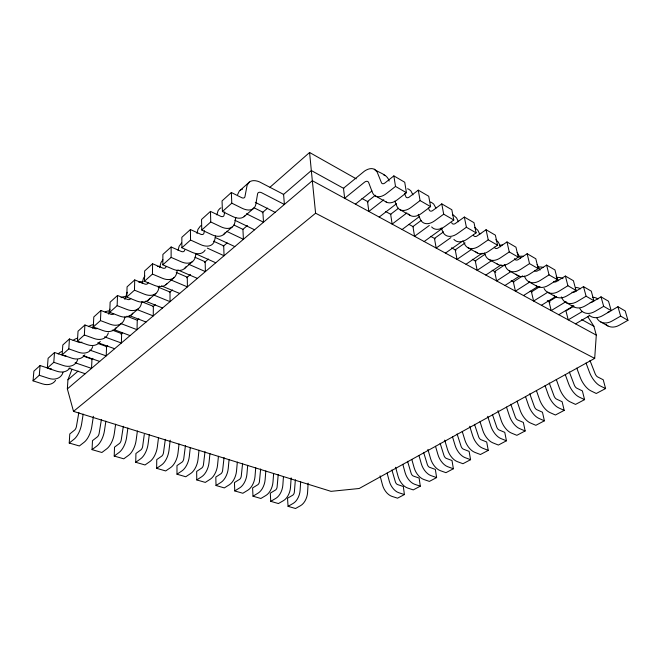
<?xml version="1.0" encoding="UTF-8"?>
<svg xmlns="http://www.w3.org/2000/svg" width="661" height="661" viewBox="0 0 661 661"><rect width="100%" height="100%" fill="white"/><g stroke="black" fill="none" stroke-linecap="round" stroke-linejoin="round"><path stroke-width="0.99" d="M186.014 266.73A17.764 11.27 47.4 0 1 172.777 269.101L162.821 264.821L171.125 257.393L171.133 246.983L181.478 251.544A4.544 2.842 47.6 0 0 184.568 250.527L184.75 249.941M162.821 264.821L162.887 254.444L171.133 246.983M179.048 444.002L177.991 453.132A13.129 6.519 -72 0 1 170.654 467.558L165.68 470.938L156.657 468.335L156.74 459.626L161.887 455.999A3.346 1.636 -71.9 0 0 163.474 452.868L165.324 439.317M166.836 283.833A17.442 11.386 46.9 0 1 154.352 285.337L144.453 281.239L152.451 274.092L152.584 263.764L162.862 268.126A4.453 2.875 47.1 0 0 165.969 267.069L166.151 266.482M144.453 281.239L144.643 270.952L152.584 263.764M158.524 437.524L157.359 446.861A13.311 6.395 -71.8 0 1 149.956 461.502L145.015 464.964L135.736 462.279L135.926 453.487L141.041 449.769A3.396 1.603 -71.8 0 0 142.636 446.596L144.288 434.434M149.857 298.235A17.12 11.477 46.5 0 1 136.596 300.97L126.772 297.053L134.472 290.171L134.72 279.925L144.933 284.09A4.379 2.9 46.7 0 0 148.047 282.999L148.238 282.412M126.772 297.053L127.069 286.849L134.72 279.925M137.397 430.964L136.125 440.4A13.509 6.255 -71.7 0 1 128.664 455.264L123.756 458.817L114.213 456.049L114.518 447.167L119.583 443.357A3.445 1.57 -71.6 0 0 121.203 440.135L123.343 426.262M132.745 313.14A16.814 11.559 46 0 1 119.492 316.032L109.726 312.289L117.146 305.655L117.509 295.492L127.656 299.483A4.296 2.925 46.2 0 0 130.771 298.351M109.726 312.289L110.139 302.168L117.509 295.492M116.237 327.526A16.525 11.625 45.5 0 1 102.992 330.566L93.292 326.98L100.455 320.585L100.918 310.505L110.99 314.322A4.222 2.941 45.7 0 0 113.742 313.735M115.642 424.205L114.27 433.756A13.707 6.114 -71.5 0 1 106.735 448.852L101.885 452.488L92.053 449.645L92.482 440.656L97.506 436.764A3.495 1.529 -71.4 0 0 99.125 433.484L101.43 419.446M93.292 326.98L93.804 316.941L100.918 310.505M100.29 341.415A16.244 11.675 44.9 0 1 87.062 344.596L77.436 341.159L84.344 334.978L84.905 324.989L94.911 328.649A4.148 2.958 45.2 0 0 97.415 328.261M308.133 483.15L307.572 492.544A11.956 7.172 -73.4 0 1 300.672 505.599L295.533 508.507L288.064 506.343L287.518 498.245L292.84 495.13A3.049 1.809 -73.3 0 0 294.335 492.296L295.376 479.754M93.399 416.281L91.763 426.907A13.906 5.949 -71.3 0 1 84.162 442.242L79.353 445.968L69.231 443.035L69.785 433.955L74.759 429.964A3.553 1.487 -71.2 0 0 76.395 426.642L78.866 412.431M77.436 341.159L78.039 331.202L84.905 324.989M300.656 481.786L300.119 490.272A12.022 7.147 -73.3 0 1 293.187 503.409L288.064 506.343M587.827 316.726L593.909 326.294L596.288 335.119L594.693 358.402L359.187 488.496L331.012 491.346L73.503 411.373L67.356 388.908L67.943 379.802L71.991 369.21M84.889 354.841A15.971 11.724 44.3 0 1 71.685 358.138L62.134 354.841L68.802 348.884L69.446 338.977L79.378 342.481A4.082 2.966 44.6 0 0 81.873 342.059M291.146 477.862L290.51 487.355A12.105 7.106 -73.2 0 1 283.544 500.592L278.421 503.558L270.754 501.335L270.291 493.156L275.596 489.975A3.09 1.793 -73.1 0 0 277.099 487.099L278.24 474.424M62.134 354.841L62.82 344.976L69.446 338.977M283.462 476.441L282.858 485.025A12.179 7.073 -73.1 0 1 275.868 498.344L270.754 501.335M70 367.813A15.707 11.758 43.7 0 1 56.821 371.226L47.344 368.07L53.789 362.302L54.516 352.487L64.373 355.841A4.007 2.975 44 0 0 65.926 355.858M273.637 473.392L272.993 482.026A12.27 7.023 -73 0 1 265.962 495.444L260.864 498.477L252.989 496.196L252.601 487.934L257.889 484.687A3.123 1.768 -72.9 0 0 259.409 481.77L260.649 468.955M47.344 368.07L48.104 358.287L54.516 352.487M265.813 470.954L265.135 479.638A12.336 6.99 -72.9 0 1 258.087 493.139L252.989 496.196M55.598 380.364A15.451 11.782 43.1 0 1 42.461 383.876L33.05 380.843L39.28 375.274L40.081 365.541L49.864 368.764A3.941 2.983 43.4 0 0 51.409 368.764M255.724 467.823L255.006 476.556A12.427 6.941 -72.8 0 1 247.916 490.165L242.835 493.263L234.754 490.925L234.448 482.571L239.712 479.25A3.173 1.752 -72.7 0 0 241.248 476.3L242.604 463.344M33.05 380.843L33.885 371.151L40.081 365.541M247.693 465.327L246.941 474.102A12.501 6.899 -72.7 0 1 239.827 487.793L234.754 490.925M237.332 462.105L236.531 470.938A12.592 6.85 -72.6 0 1 229.384 484.744L224.327 487.909L216.023 485.505L215.808 477.068L221.047 473.673A3.214 1.727 -72.5 0 0 222.592 470.682L224.062 457.577M229.078 459.544L228.243 468.418A12.675 6.8 -72.5 0 1 221.071 482.307L216.023 485.505M218.436 456.239L217.552 465.162A12.766 6.75 -72.4 0 1 210.347 479.167L205.307 482.406L196.771 479.936L196.656 471.417L201.869 467.947A3.255 1.702 -72.3 0 0 203.423 464.906L205.017 451.661M209.95 453.603L209.041 462.576A12.848 6.701 -72.3 0 1 201.803 476.672L196.771 479.936M199.011 450.207L198.052 459.23A12.947 6.635 -72.2 0 1 190.773 473.441L185.766 476.755L176.991 474.218L176.974 465.6L182.155 462.056A3.305 1.669 -72.1 0 0 183.725 458.974L185.444 445.572M190.294 447.497L189.294 456.569A13.022 6.585 -72.1 0 1 181.99 470.872L176.991 474.218M170.208 440.193L168.985 450.397A13.203 6.47 -71.9 0 1 161.623 464.914L156.657 468.335M149.303 434.665L148.089 444.043A13.394 6.337 -71.8 0 1 140.661 458.775L135.736 462.279M127.904 428.014L126.59 437.499A13.592 6.197 -71.6 0 1 119.096 452.471L114.213 456.049M105.876 421.164L104.446 430.765A13.79 6.04 -71.4 0 1 96.886 445.968L92.053 449.645M83.179 414.117L81.642 423.833A13.997 5.875 -71.2 0 1 74.015 439.276L69.231 443.035M235.803 217.386L234.886 222.377A18.632 10.931 48.4 0 1 220.857 226.764L210.752 221.964L210.471 211.396L220.931 216.403A4.718 2.768 48.4 0 0 223.988 215.486L224.74 211.908M215.503 236.01L214.709 239.993A18.268 11.08 48 0 1 200.597 244.611L190.55 240.034L190.418 229.541L200.82 234.316A4.627 2.809 48 0 0 203.894 233.35L204.489 230.772M216.833 214.883L218.147 210.504L219.865 208.554A19.219 11.27 49 0 1 220.972 207.86M195.937 253.964L195.301 256.931A17.913 11.22 47.6 0 1 181.114 261.764L171.125 257.393M196.986 233.457L197.978 229.334L200.333 226.12A18.855 11.435 48.7 0 1 201.448 225.418M177.288 270.291L176.611 273.249A17.583 11.336 47.1 0 1 162.375 278.273L152.451 274.092M178.082 250.379L179.123 246.264L181.519 243.033M159.318 286.023L158.607 288.964A17.26 11.435 46.7 0 1 144.329 294.162L134.472 290.171M159.631 267.655L160.962 262.574L162.936 259.765M141.743 302.168L141.247 304.118A16.946 11.526 46.2 0 1 126.945 309.472L117.146 305.655M142.074 283.354L143.462 278.289L144.941 275.959M125.012 316.793L124.499 318.742A16.649 11.601 45.7 0 1 110.18 324.237L100.455 320.585M124.871 299.474L127.234 292.212M237.613 194.607L239.249 191.161L249.371 182.023A19.772 11.006 49.5 0 1 259.451 181.866L283.602 194.392L284.387 204.456L261.814 192.838A5.908 3.288 49.5 0 0 258.294 192.69L258.03 192.946A5.908 3.288 49.5 0 0 257.542 194.053L255.865 204.059A19.004 10.75 48.8 0 1 241.943 208.198L231.788 203.158L231.35 192.508L241.86 197.763A4.817 2.727 48.8 0 0 244.9 196.904L247.14 185.171L249.371 182.023M108.52 314.082L109.875 309.224M92.73 328.187L93.565 325.286M58.176 353.974L59.201 353.024A16.244 12.146 44.8 0 1 61.647 351.627M73.131 340.506L73.619 340.06A16.508 12.113 45.4 0 1 77.453 338.25M190.418 229.541L181.841 237.299L181.907 247.751L191.93 252.238A18.111 11.146 47.8 0 0 205.133 250.065M210.471 211.396L201.547 219.469L201.762 230.003L211.842 234.705A18.467 10.997 48.2 0 0 225.004 232.755M231.35 192.508L222.055 200.911L222.427 211.528L232.556 216.461A18.838 10.832 48.6 0 0 244.958 215.792M181.907 247.751L190.55 240.034M201.762 230.003L210.752 221.964M222.427 211.528L231.788 203.158M270.01 187.212L309.588 152.493L356.254 178.825M114.485 329.517L121.682 323.246M131.01 315.123L138.471 308.629M148.138 300.21L155.872 293.476M165.903 284.742L173.926 277.752M184.336 268.688L192.673 261.425M223.385 234.688L232.391 226.847M244.074 216.659L253.452 208.504M67.943 379.802L78.081 371.077M91.342 359.683L92.904 358.336M106.165 346.934L107.726 345.596M120.988 334.193L122.541 332.855M137.364 320.114L138.926 318.776M152.964 306.704L155.31 304.688M169.348 292.616L172.471 289.931M186.567 277.818L190.467 274.464M204.497 262.4L208.397 259.046M223.211 246.305L227.111 242.959M242.703 229.549L247.388 225.525M262.202 212.792L267.655 208.099M283.255 194.689L311.323 170.555L309.588 152.493M67.356 388.908L312.331 180.709L311.323 170.555L343.877 188.501M73.503 411.373L315.594 213.214L312.331 180.709L596.288 335.119M355.428 204.142L371.945 190.955M393.857 175.892L384.669 183.171A4.817 2.702 -60.6 0 1 381.554 182.94L377.084 171.893L374.3 169.249A19.772 10.915 -61.4 0 0 364.475 171.125L343.472 188.269L344.678 198.292L364.318 182.362A5.908 3.264 -61.4 0 1 367.714 181.502L368.028 181.709A5.908 3.264 -61.4 0 1 368.714 182.692L372.292 192.161A19.012 10.659 -60.6 0 0 386.627 193.409L395.509 186.427L393.857 175.892L404.73 182.246L406.449 192.723L397.567 199.605A18.847 10.741 -60.5 0 1 385.388 201.448M375.415 195.251L367.499 201.522L368.855 211.446L383.801 199.738M379.199 217.072L396.517 203.712M408.531 214.015A18.475 10.923 -60.1 0 0 421.71 213.28L430.592 206.637L428.733 196.259L418.289 190.161L409.101 197.185A4.726 2.751 -60.2 0 1 405.945 196.895L404.515 193.541M398.566 208.207L390.651 214.271L392.13 224.096L406.895 212.916M418.289 190.161L420.09 200.58L411.208 207.331A18.632 10.849 -60.2 0 1 396.707 205.852L394.84 201.142M402.103 229.524L419.322 216.659M431.65 226.946A18.12 11.072 -59.7 0 0 444.919 226.417L453.793 219.997L451.81 209.727L441.763 203.869L432.583 210.652A4.635 2.793 -59.8 0 1 429.402 210.322L428.32 207.918M421.197 220.444L412.951 226.566L414.554 236.291L429.311 225.467M441.763 203.869L443.696 214.181L434.822 220.7A18.277 11.006 -59.8 0 1 420.181 219.014L418.239 214.338M424.164 241.521L442.201 228.475M443.523 231.895L434.467 238.423L436.177 248.049L450.926 237.563M453.9 239.398A17.781 11.204 -59.2 0 0 467.253 239.067L476.11 232.854L474.003 222.691L464.344 217.048L455.173 223.608A4.544 2.826 -59.4 0 1 451.959 223.236L451.67 222.699M476.11 232.854L466.393 227.26L457.536 233.556A17.93 11.154 -59.4 0 1 442.771 231.68L441.168 227.962M445.448 253.097L462.642 241.025M465.088 242.959L455.222 249.858L457.04 259.393L471.764 249.23M475.333 251.387A17.45 11.32 -58.8 0 0 488.743 251.238L497.584 245.223L495.37 235.167L486.066 229.739L476.912 236.084A4.462 2.859 -59 0 1 473.689 235.671L473.392 235.134M497.584 245.223L488.239 239.836L479.39 245.933A17.599 11.278 -59 0 1 464.526 243.876L463.287 241.108M465.988 264.26L482.191 253.213M485.116 254.212L475.267 260.905L477.176 270.349L491.66 260.624M496.956 263.838A17.136 11.427 -58.3 0 0 509.457 262.962L518.265 257.137L515.96 247.189L506.995 241.951L497.857 248.098A4.379 2.884 -58.6 0 1 494.618 247.652L494.312 247.115M518.265 257.137L509.259 251.948L500.435 257.856A17.277 11.377 -58.6 0 1 485.496 255.633L484.224 252.89M485.818 275.042L501.137 264.887M504.88 264.797L494.626 271.58L496.626 280.925L511.077 271.489M515.919 274.092A16.831 11.51 -57.9 0 0 529.42 274.265L538.203 268.622L535.807 258.773L527.164 253.725L518.05 259.682A4.305 2.908 -58.1 0 1 514.795 259.203L514.481 258.666M538.203 268.622L529.519 263.623L520.728 269.341A16.963 11.477 -58.1 0 1 505.715 266.97L504.847 265.152M504.979 285.461L519.406 276.149M522.719 275.852L513.349 281.892L515.431 291.146L529.833 281.983M536.137 285.742A16.542 11.584 -57.4 0 0 548.68 285.172L557.43 279.694L554.951 269.952L546.614 265.086L537.533 270.853A4.222 2.925 -57.6 0 1 534.476 270.605M557.43 279.694L549.051 274.877L540.285 280.421A16.674 11.551 -57.6 0 1 525.222 277.909L524.338 276.108M523.504 295.533L537.889 286.486M539.946 286.535L531.452 291.873L533.609 301.036L547.969 292.129M553.72 295.244A16.261 11.642 -56.8 0 0 567.262 295.698L575.987 290.386L573.426 280.743L565.378 276.042L556.339 281.644A4.156 2.941 -57.1 0 1 553.53 281.586M575.987 290.386L567.898 285.734L559.165 291.113A16.385 11.617 -57.1 0 1 544.061 288.477M541.417 305.283L555.761 296.483M556.595 296.863L548.977 301.532L551.2 310.596L566.163 301.548M571.674 305.283A15.988 11.691 -56.2 0 0 585.225 305.861L593.9 300.705L591.281 291.162L583.498 286.618L574.492 292.055A4.082 2.958 -56.5 0 1 571.972 292.154M593.9 300.705L586.092 296.211L577.4 301.433A16.112 11.667 -56.5 0 1 562.263 298.681L561.346 296.905M558.76 314.71L573.698 305.77M573.88 306.134L565.948 310.885L568.229 319.858L582.258 311.571M601.014 296.847L603.667 306.332L611.21 310.678L608.525 301.234L601.014 296.847L592.041 302.127A4.016 2.966 -55.9 0 1 590.182 302.416M603.667 306.332L595.007 311.405A15.839 11.708 -55.9 0 1 579.862 308.547M575.557 323.84L589.554 315.652M605.815 324.386A15.476 11.758 -55 0 0 619.357 325.187L627.95 320.321L625.207 310.976L617.936 306.729L602.576 315.685A15.732 11.724 -55.6 0 1 589.025 314.991M627.95 320.321L620.654 316.123L612.036 321.048A15.583 11.741 -55.3 0 1 596.875 318.09M391.907 469.971L395.427 482.051A3.049 1.826 61.6 0 0 397.459 484.53L403.326 486.513L404.408 494.56L397.542 498.179L391.899 496.361A11.956 7.221 61.7 0 1 382.496 484.951L380.075 475.862M407.564 461.312L411.208 473.507A3.09 1.801 61.4 0 0 413.265 476.019L419.132 478.068L420.297 486.182L413.257 489.9L407.614 488.016A12.113 7.147 61.5 0 1 398.112 476.449L395.592 467.269M423.635 452.43L427.411 464.741A3.131 1.785 61.2 0 0 429.485 467.286L435.351 469.409L436.615 477.589L429.386 481.398L423.742 479.456A12.27 7.073 61.3 0 1 414.141 467.715L411.786 459.378M440.135 443.308L444.052 455.735A3.173 1.76 61 0 0 446.15 458.321L452.008 460.519L453.372 468.765L445.944 472.673L440.309 470.665A12.435 6.99 61.1 0 1 430.608 458.751L427.89 449.397M457.09 433.938L461.138 446.489A3.214 1.735 60.8 0 0 463.262 449.108L469.12 451.38L470.582 459.692L462.948 463.716L457.321 461.634A12.609 6.899 60.9 0 1 447.522 449.538L444.696 440.102M474.507 424.312L478.704 436.979A3.255 1.71 60.6 0 0 480.853 439.648L486.694 441.994L488.264 450.381L480.423 454.512L474.805 452.355A12.774 6.8 60.7 0 1 464.898 440.077L462.254 431.501M492.404 414.414L496.766 427.213A3.305 1.686 60.5 0 0 498.931 429.914L504.764 432.344L506.45 440.796L498.386 445.043L492.776 442.812A12.956 6.693 60.5 0 1 482.77 430.344L480.018 421.685M510.813 404.235L515.34 417.157A3.355 1.653 60.3 0 0 517.53 419.909L523.347 422.429L525.148 430.947L516.861 435.318L511.259 433.005A13.137 6.585 60.4 0 1 501.145 420.338L497.964 410.621M529.75 393.766L534.443 406.821A3.404 1.619 60.1 0 0 536.658 409.613L542.458 412.224L544.391 420.809L535.856 425.304L530.279 422.908A13.327 6.461 60.2 0 1 520.05 410.043L517.042 401.128M549.241 383L554.116 396.179A3.454 1.586 59.9 0 0 556.347 399.013L562.123 401.723L564.188 410.382L555.405 415.009L549.845 412.522A13.526 6.321 60 0 1 539.508 399.442L536.385 390.436M569.303 371.903L574.368 385.214A3.503 1.545 59.7 0 0 576.623 388.098L582.374 390.907L584.58 399.641L575.533 404.4L569.997 401.822A13.724 6.18 59.8 0 1 559.545 388.528L556.289 379.439M589.967 360.485L595.231 373.928A3.553 1.512 59.5 0 0 597.511 376.861L603.237 379.769L605.583 388.569L596.263 393.485L590.76 390.8A13.931 6.023 59.6 0 1 580.184 377.291L576.797 368.111M609.665 311.529L609.012 311.86A3.949 2.975 -55.3 0 1 607.88 312.166M39.28 375.274L48.724 378.356A15.567 11.774 43.4 0 0 63.026 372.416M404.408 494.56L398.765 492.718A12.022 7.188 61.6 0 1 389.312 481.233L387.098 473.02M68.876 368.218L85.211 373.729M53.789 362.302L63.299 365.516A15.823 11.741 44 0 0 77.626 359.667M420.297 486.182L414.662 484.282A12.179 7.114 61.4 0 1 405.11 472.632L402.813 464.336M75.131 362.757L91.524 368.367L91.986 359.121L83.253 356.081M83.236 355.692L99.687 361.435M68.802 348.884L78.386 352.23A16.087 11.708 44.6 0 0 92.722 346.488M436.615 477.589L430.98 475.614A12.344 7.04 61.2 0 1 421.33 463.799L418.942 455.429M89.698 350.057L106.198 355.891L106.586 346.571L98.175 343.538M97.853 342.679L114.634 348.727M84.344 334.978L94.002 338.482A16.368 11.658 45.2 0 0 108.338 332.855M453.372 468.765L447.737 466.724A12.509 6.949 61 0 1 437.987 454.727L435.508 446.274M104.537 336.846L121.36 343.009L121.665 333.607L112.254 330.103M114.13 329.649L130.077 335.606M470.582 459.692L464.956 457.586A12.683 6.858 60.8 0 1 455.107 445.407L452.521 436.88M121.046 323.626L137.034 329.69L137.248 320.213L126.829 316.198M129.052 315.462L146.048 322.031M488.264 450.381L482.654 448.191A12.856 6.759 60.6 0 1 472.698 435.822L469.715 426.254M137.157 309.596L153.245 315.908L153.36 306.357L141.925 301.796M145.478 301.143L162.573 307.985M506.45 440.796L500.848 438.532A13.038 6.643 60.5 0 1 490.784 425.973L487.686 416.314M153.831 295.062L170.017 301.656L170.034 292.03L158.086 287.089M161.367 285.841L179.676 293.451M525.148 430.947L519.563 428.592A13.22 6.527 60.3 0 1 509.391 415.843L506.491 407.06M170.869 279.917L187.394 286.891L187.294 277.19L176.206 272.431M178.057 270.052L197.391 278.388M188.773 264.309L205.389 271.597L205.174 261.814L194.954 257.261M544.391 420.809L538.822 418.372A13.41 6.403 60.1 0 1 528.544 405.416L525.487 396.46M195.392 253.659L215.759 262.781M564.188 410.382L558.644 407.854A13.608 6.263 59.9 0 1 548.25 394.683L545.069 385.636M207.347 248.123L224.046 255.733L223.707 245.884L213.429 241.133M215.263 237.497L234.804 246.594M584.58 399.641L579.061 397.013A13.815 6.114 59.7 0 1 568.551 383.628L565.238 374.498M226.624 231.325L243.405 239.282L242.926 229.359L233.92 225.021M234.829 220.229L254.568 229.797M246.421 213.767L263.508 222.203L262.88 212.206L253.824 207.67M605.583 388.569L600.089 385.85A14.021 5.949 59.5 0 1 589.472 372.234L586.018 363.013M255.27 202.332L275.1 212.346M315.594 213.214L594.693 358.402M361.964 198.465L368.293 201.952M385.47 211.421L390.899 214.412M408.977 224.376L413.505 226.872M430.683 236.341L435.202 238.828M451.48 247.801L455.999 250.288M472.276 259.261L475.895 261.252M492.172 270.225L495.783 272.216M511.16 280.685L513.87 282.181M530.147 291.154L531.956 292.154M547.325 300.623L550.043 302.118M581.688 319.56L593.909 326.294M375.514 196.028L386.412 202.126M400.012 209.727L410.481 215.585M468.029 247.751L477.374 252.981M489.049 259.5L498.055 264.54M509.317 270.836L518.001 275.695M528.866 281.768L537.253 286.453M547.738 292.319L555.835 296.847M565.973 302.507L573.798 306.886M600.634 321.89L607.955 325.98M395.509 186.427L406.449 192.723M420.09 200.58L430.592 206.637M443.696 214.181L453.793 219.997M374.3 169.249C379.133 173.05 387.453 174.207 389.131 181.073M597.965 299.02L596.776 298.293A16.261 12.113 -56.7 0 0 592.661 297.268M580.449 288.84L579.895 288.502A16.525 12.072 -57.2 0 0 575.781 287.494M562.998 278.719L562.437 278.38A16.806 12.022 -57.7 0 0 556.843 277.48M495.791 239.736L498.295 242.1L500.65 246.784M474.805 227.549L477.82 230.243L479.696 234.035M517.158 252.452L520.447 258.195M537.12 264.59L540.02 270.109M575.392 289.237L576.334 291.005M556.174 276.281L558.487 280.735M458.412 221.766L456.586 217.94L453.611 215.255A18.516 11.501 -60.1 0 0 452.372 214.775M435.913 208.091L433.707 204.075L431.616 202.497A18.863 11.353 -60.5 0 0 430.394 202.035M412.968 194.846L410.828 190.814L408.779 189.244A19.227 11.187 -60.9 0 0 407.564 188.798M617.936 306.729L620.654 316.123M583.498 286.618L586.092 296.211M565.378 276.042L567.898 285.734M546.614 265.086L549.051 274.877M527.164 253.725L529.519 263.623M506.995 241.951L509.259 251.948M486.066 229.739L488.239 239.836M464.344 217.048L466.393 227.26M499.303 245.454A17.682 11.799 -59.1 0 1 502.319 244.983M383.843 175.041A19.599 10.997 -61.2 0 1 385.041 175.479M538.806 267.061A17.087 11.956 -58.2 0 1 543.111 267.391M520.141 256.278A17.376 11.881 -58.7 0 1 523.074 256.261M479.299 233.92A17.996 11.691 -59.5 0 1 480.82 233.556M88.524 326.658A16.781 12.063 45.9 0 1 93.845 324.65M105.091 312.033A17.07 12.005 46.4 0 1 109.263 310.835M121.046 297.69A17.36 11.939 46.8 0 1 125.218 296.541M138.843 282.28A17.665 11.857 47.3 0 1 143.305 281.768M240.174 190.285A19.599 11.097 49.4 0 1 242.513 189.153M157.351 266.557A17.987 11.758 47.7 0 1 160.416 266.457"/></g></svg>
